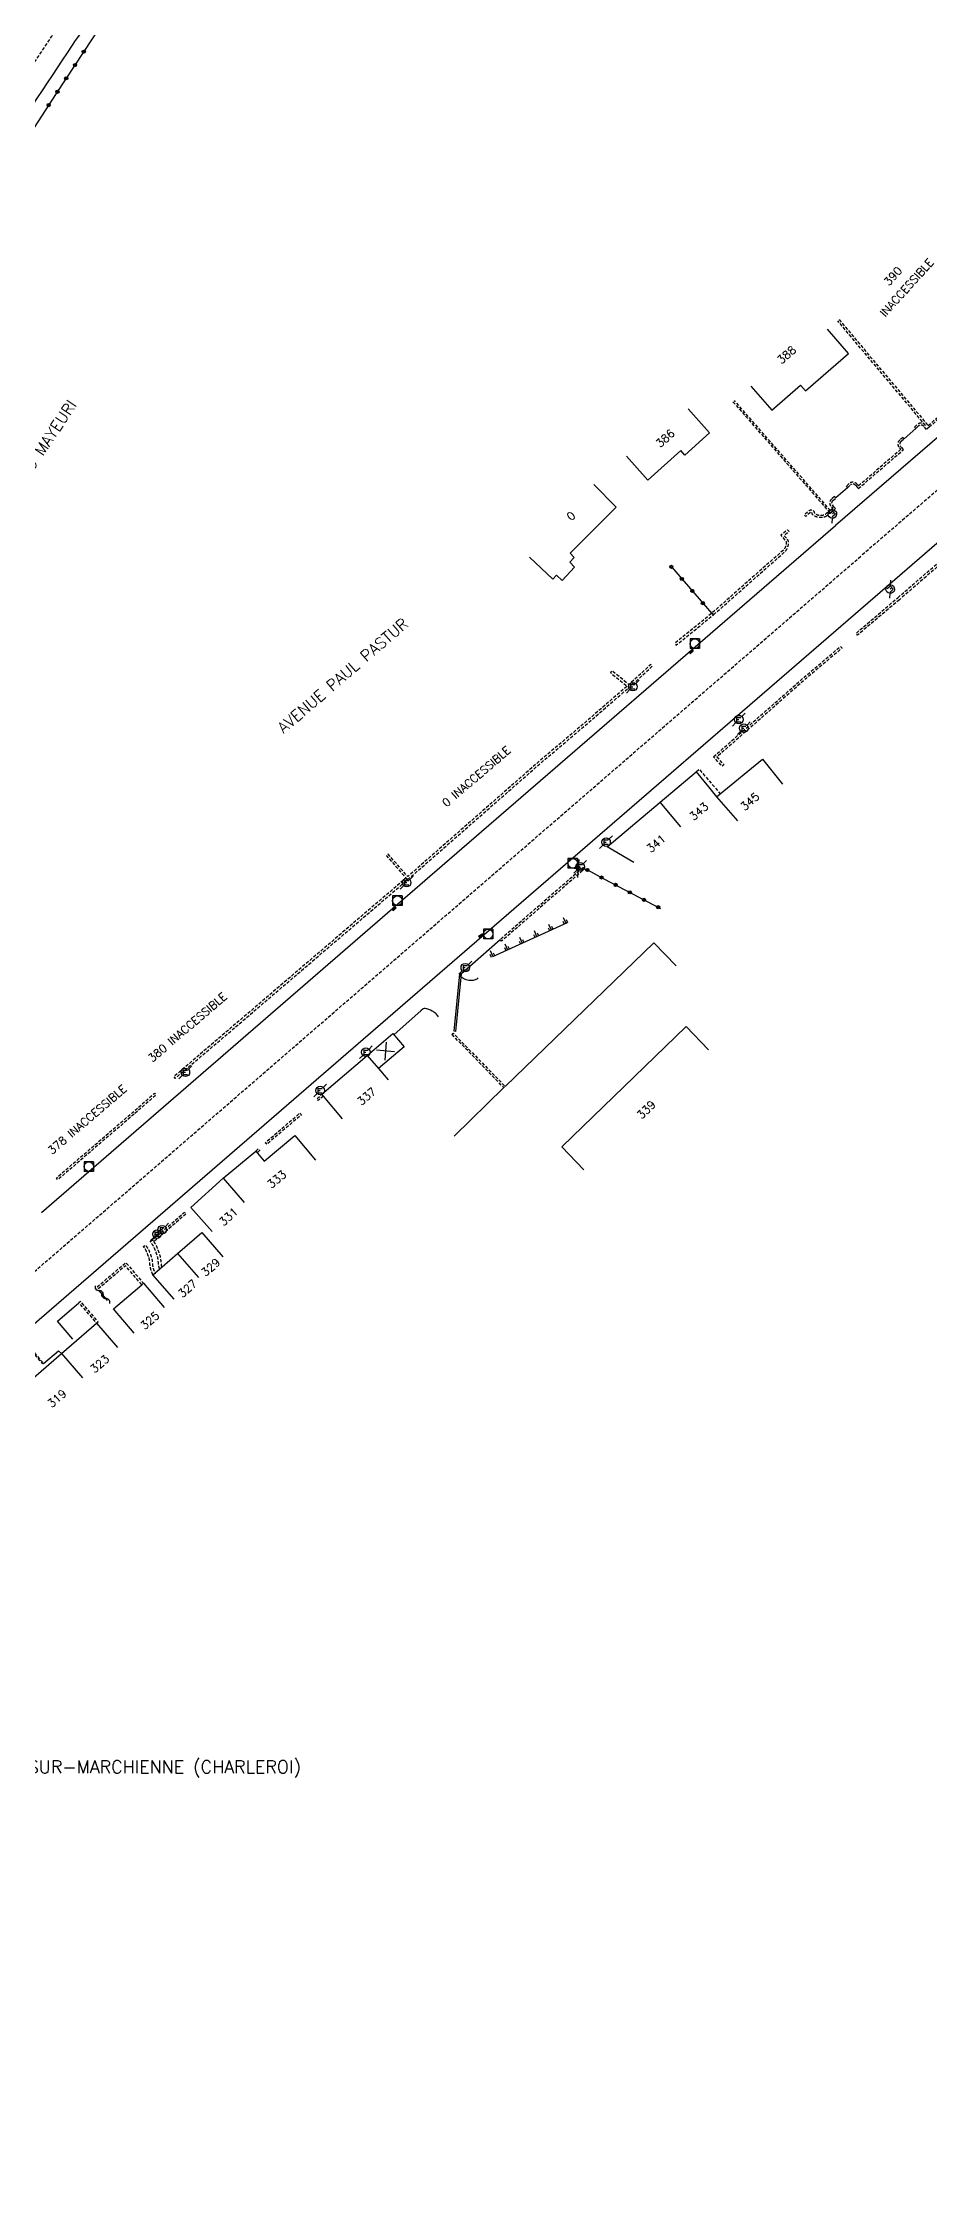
# Model space of a CAD drawing. Header units: millimetres. Extents: x 153000 to 154001, y 120000 to 121000.
# Drawn here: x 153528.8 to 153667.2, y 120447 to 120782.7 of the extents above; entities that cross this region are included whole.
import ezdxf
from ezdxf.enums import TextEntityAlignment as Align

# ---------------------------------------------------------------- set-up
doc = ezdxf.new("R2010")
doc.units = ezdxf.units.MM
doc.linetypes.add('DASHED', pattern=[0.75, 0.5, -0.25])
doc.layers.get('0').update_dxf_attribs({"linetype": 'CONTINUOUS'})
for name, color, linetype in [('W0001', 6, 'DASHED'), ('W0008', 7, 'CONTINUOUS'), ('W0017', 7, 'CONTINUOUS'), ('W0100', 7, 'CONTINUOUS'), ('W0112', 1, 'DASHED'), ('W0211', 2, 'CONTINUOUS'), ('W0310', 3, 'CONTINUOUS'), ('W0322', 7, 'CONTINUOUS'), ('W0334', 7, 'CONTINUOUS'), ('W0400', 7, 'CONTINUOUS'), ('W0420', 7, 'CONTINUOUS'), ('W0471', 7, 'CONTINUOUS'), ('W0980', 7, 'CONTINUOUS'), ('W0984', 7, 'CONTINUOUS'), ('W0989', 7, 'CONTINUOUS'), ('W0991', 7, 'CONTINUOUS'), ('W1102', 7, 'CONTINUOUS')]:
    doc.layers.add(name, color=color, linetype=linetype)
doc.styles.get("Standard").update_dxf_attribs({"font": 'romans.shx', "width": 0.85})

# ---------------------------------------------------------------- blocks, each defined once
blk = doc.blocks.new('T471')
for p, q in [((-0.333334, 0.333334), (-0.333334, -0.333334)), ((-0.333334, 0.333334), (0.333334, 0.333334)), ((-0.333334, 0), (0, 0)), ((0.500001, 0.500001), (1.000002, 1.000002)), ((-0.500001, -0.500001), (-1.000002, -1.000002)), ((-0.333334, -0.333334), (0.333334, -0.333334))]:
    blk.add_line(p, q)
blk.add_ellipse((0, 0), major_axis=(0.471405, 0.471405), ratio=1, start_param=5.4977871438, end_param=11.780972451)
blk = doc.blocks.new('T420')
for p, q in [((0.75, 0.75), (-0.75, 0.75)), ((-0.75, 0.75), (-0.75, -0.75)), ((0.75, 0.75), (0.75, -0.75)), ((0.75, -0.75), (-0.75, -0.75))]:
    blk.add_line(p, q)
blk.add_ellipse((0, 0), major_axis=(-0.53, 0.53), ratio=1, start_param=3.926991, end_param=10.210176)
blk = doc.blocks.new('T400')
for p, q in [((-0.15, 0.3), (0.15, 0.3)), ((-0.15, -0.25), (-0.15, 0.3)), ((-0.15, 0.15), (0.15, 0.15)), ((-0.15, 0), (0.15, 0)), ((0.15, 0.3), (0.15, -0.25)), ((-0.15, -0.15), (0.15, -0.15)), ((-0.15, -0.25), (-0.15, -0.3)), ((-0.15, -0.3), (0.15, -0.3)), ((0.15, -0.3), (0.15, -0.25))]:
    blk.add_line(p, q)
blk = doc.blocks.new('t991o')
at = {"color": 0, "linetype": 'Continuous'}
for p, q in [((-1, 1), (1, -1)), ((-1, -1), (1, 1))]:
    blk.add_line(p, q, dxfattribs=at)
blk = doc.blocks.new('t322o')
at = {"color": 0, "linetype": 'Continuous'}
for radius in [0.25, 0.15]:
    blk.add_circle((0, 0), radius, dxfattribs=at)
blk = doc.blocks.new('t211o')
at = {"color": 0, "linetype": 'Continuous'}
for p, q in [((-0.29, 0.5), (-0.29, 0)), ((0, 1), (0, 0)), ((0.29, 0.5), (0.29, 0))]:
    blk.add_line(p, q, dxfattribs=at)
blk = doc.blocks.new('t310o')
at = {"color": 0, "linetype": 'Continuous'}
for centre, start, end in [((-0.5, 0.38), 216.8699, 323.1304), ((0.5, -0.37), 36.8699, 143.1303)]:
    blk.add_arc(centre, 0.625, start, end, dxfattribs=at)

msp = doc.modelspace()

# ---------------------------------------------------------------- linework, layer by layer
at = {"layer": 'W0001', "flags": 128}
msp.add_lwpolyline([(153363.28, 120534.06), (153365.13, 120536.8, -0.00033), (153418.42, 120616.6, -0.000932), (153480.1, 120708.93, 0.001108), (153530.18, 120783.77, -0.000172), (153583.94, 120864.22, -0.000373), (153641.59, 120950.59, 0.000476), (153666.96, 120988.67, -0.000171), (153674.48, 121000, -0.000171)], format="xyb", dxfattribs=at)
at = {"layer": 'W0001'}
msp.add_lwpolyline([(154000, 120998.69), (153974.56, 120976.75), (153928.13, 120936.69), (153847.3, 120867.01), (153802.36, 120828.32), (153767.81, 120798.48), (153737.01, 120771.9), (153724.95, 120761.51), (153708.94, 120747.74), (153677.03, 120720.22), (153656.64, 120702.63)], dxfattribs=at)
at = {"layer": 'W0001', "flags": 128}
msp.add_lwpolyline([(153525.83, 120589.31), (153525.78, 120589.34), (153656.64, 120702.63)], dxfattribs=at)
at = {"layer": 'W0008', "flags": 128}
for points in [[(153360.37, 120536), (153362.24, 120538.72, -0.00033), (153415.53, 120618.52, -0.000932), (153477.22, 120710.87, 0.001108), (153527.29, 120785.7, -0.000172), (153581.06, 120866.14, -0.000373), (153638.71, 120952.52, 0.000476), (153664.06, 120990.59, -0.000142), (153670.32, 121000, -0.000142)], [(153596.79, 120636.68, -0.093932), (153596.29, 120636.36, -0.093932), (153595.7, 120636.24, -0.158028), (153594.2, 120636.72, -0.481042), (153594.17, 120637.35), (153600.21, 120642.69)]]:
    msp.add_lwpolyline(points, format="xyb", dxfattribs=at)
at = {"layer": 'W0008'}
for points in [[(153365.91, 120531.75), (153367.18, 120533.62, 0.000108), (153406.1, 120591.9, 0.000419), (153431.82, 120630.43, -0.000269), (153456.93, 120667.99, 0.000637), (153476.99, 120698.01, 0.001586), (153508.28, 120744.78, 0.001159), (153533.41, 120782.36, 0.000114), (153548.92, 120805.52, -0.000413), (153595.83, 120875.74, 0.000653), (153620.79, 120913.12, 0.000704), (153645.75, 120950.48, -0.000181), (153676.81, 120997.11, -0.000009), (153678.73, 121000, -0.000009)], [(153660.7, 120697.92), (153675.35, 120710.56, -0.257152), (153690.09, 120713.31), (153726.69, 120685.39), (153745.14, 120671.22), (153790.03, 120636.89), (153814.44, 120618.29), (153830.55, 120605.99), (153847.47, 120593.01, 0.048836), (153871.43, 120577.32, 0.080287), (153915.3, 120563.42), (153930.16, 120561.05), (153947.2, 120558.27), (153986.88, 120551.74), (153997.59, 120550.05), (154000, 120549.66)]]:
    msp.add_lwpolyline(points, format="xyb", dxfattribs=at)
msp.add_lwpolyline([(153992.01, 121000), (153970.5, 120981.45), (153924.08, 120941.4), (153843.25, 120871.71), (153798.31, 120833.03), (153763.75, 120803.18), (153732.95, 120776.61), (153720.9, 120766.22), (153704.89, 120752.45), (153672.98, 120724.92), (153652.59, 120707.33)], dxfattribs=at)
at = {"layer": 'W0008', "flags": 128}
for points in [[(153528.54, 120600.04), (153589.23, 120652.56), (153652.59, 120707.33)], [(153332.56, 120414.42), (153371.37, 120447.93), (153380.17, 120455.41), (153442.5, 120509.27), (153477.08, 120539.2), (153486.05, 120546.9), (153514.26, 120571.28), (153536.67, 120590.64), (153597.36, 120643.16), (153660.7, 120697.92)]]:
    msp.add_lwpolyline(points, dxfattribs=at)
at = {"layer": 'W0017', "flags": 128}
for points in [[(153600.98, 120619.72), (153624.23, 120642.13), (153627.7, 120638.53)], [(153593.02, 120611.96), (153600.78, 120619.53)], [(153533.44, 120580.22), (153531.04, 120583.06), (153534.4, 120585.9)], [(153528.88, 120576.44), (153531.21, 120578.44), (153531.71, 120578.01)]]:
    msp.add_lwpolyline(points, dxfattribs=at)
msp.add_lwpolyline([(153593.9, 120637.32), (153594.11, 120637.3), (153593.22, 120628.32), (153593.01, 120628.34)], close=True, dxfattribs=at)
msp.add_lwpolyline([(153590.59, 120630.6, 0.057767), (153590.14, 120631.1, 0.057767), (153589.58, 120631.49, 0.062939), (153588.48, 120631.91, 0.247219), (153588.17, 120631.84), (153587.84, 120631.55), (153583.67, 120627.83)], format="xyb", dxfattribs=at)
at = {"layer": 'W0100'}
msp.add_lwpolyline([(153639.34, 120729.09), (153642.62, 120725.34), (153647.13, 120729.28), (153647.93, 120728.38), (153654.63, 120734.23), (153651.34, 120737.99)], dxfattribs=at)
at = {"layer": 'W0100', "flags": 128}
for points in [[(153629.58, 120725.55), (153632.93, 120721.84), (153629.05, 120718.34), (153628.44, 120719.07), (153623.29, 120714.44), (153619.95, 120718.16)], [(153614.82, 120713.74), (153618.35, 120710.19), (153611.13, 120703.01), (153611.75, 120702.35), (153611.08, 120701.63), (153611.84, 120700.85), (153609.88, 120698.75), (153609, 120699.57), (153608.42, 120698.95), (153604.77, 120702.37)], [(153621.1, 120654.72), (153616.9, 120657.13), (153625.2, 120664.11), (153630.84, 120668.88), (153632.74, 120666.53), (153634, 120664.98), (153634.57, 120665.45), (153641.17, 120670.82), (153644.33, 120666.95)], [(153575.6, 120614.68), (153572.59, 120618.22), (153572.36, 120618.49), (153579.45, 120624.54), (153583.43, 120627.97), (153585.19, 120625.9), (153581.19, 120622.51)], [(153613.3, 120606.69), (153609.83, 120610.29), (153629.26, 120629.06), (153632.73, 120625.46)], [(153555.24, 120597.07), (153551.88, 120600.78), (153556.95, 120605.38), (153562.06, 120609.61), (153563.34, 120608.06), (153568.16, 120612.05), (153571.34, 120608.2)], [(153549.27, 120586.51), (153545.98, 120590.28), (153546.29, 120590.55), (153547.04, 120591.2), (153547.39, 120591.51), (153549.82, 120593.63), (153553.61, 120596.9), (153556.88, 120593.11)], [(153543.05, 120581.17), (153539.81, 120584.97), (153544.23, 120588.74), (153544.5, 120588.97), (153547.74, 120585.17)], [(153527.41, 120567.67), (153524.14, 120571.45), (153531.71, 120578.01), (153537.18, 120582.71), (153540.44, 120578.92)]]:
    msp.add_lwpolyline(points, dxfattribs=at)
msp.add_lwpolyline([(153612.14, 120653.69), (153612.34, 120653.46), (153612.75, 120653.82), (153612.55, 120654.05)], close=True, dxfattribs=at)
at = {"layer": 'W0112'}
for points in [[(153653.16, 120739.51), (153667.05, 120722.95), (153667.06, 120722.95), (153674.7, 120729.68), (153674.9, 120729.46), (153667.26, 120722.73), (153666.79, 120722.33), (153666.4, 120722.8, 0.45387), (153665.58, 120722.89), (153665.13, 120722.48), (153664.93, 120722.7), (153665.37, 120723.11, -0.448117), (153666.64, 120722.98), (153652.93, 120739.32)], [(153636.57, 120726.67), (153651.8, 120709.24), (153652.58, 120709.98), (153652.17, 120710.44, -0.45387), (153652.18, 120711.26), (153652.65, 120711.65), (153652.46, 120711.88), (153651.99, 120711.5, 0.448117), (153651.96, 120710.22), (153652.15, 120710.01), (153651.93, 120709.81), (153651.93, 120709.8), (153651.8, 120709.69), (153636.79, 120726.87)], [(153662.31, 120696.06), (153677.3, 120709.04, -0.333032), (153692.35, 120709.2), (153706.92, 120698.04), (153706.68, 120697.72), (153692.11, 120708.87, 0.33266), (153677.56, 120708.72), (153662.57, 120695.75)]]:
    msp.add_lwpolyline(points, format="xyb", dxfattribs=at)
msp.add_lwpolyline([(153656.19, 120713.53), (153655.99, 120713.75, 0.448117), (153654.73, 120713.89), (153654.28, 120713.47), (153654.49, 120713.25), (153654.93, 120713.67, -0.45387), (153655.76, 120713.57), (153656.15, 120713.1), (153663.23, 120719.21), (153662.81, 120719.66, -0.45387), (153662.83, 120720.49), (153663.3, 120720.88), (153663.11, 120721.11), (153662.64, 120720.72, 0.448117), (153662.6, 120719.45), (153662.8, 120719.24)], format="xyb", close=True, dxfattribs=at)
msp.add_lwpolyline([(153667.06, 120722.95), (153667.05, 120722.95)], dxfattribs=at)
at = {"layer": 'W0112', "flags": 128}
for points in [[(153633.54, 120693.4), (153644.68, 120703.24, 0.04942), (153644.83, 120703.4, 0.036378), (153644.99, 120703.65, 0.115766), (153645.26, 120704.62, 0.192666), (153645.06, 120705.2), (153644.56, 120705.77), (153645.33, 120706.42), (153645.09, 120706.69), (153644.05, 120705.81), (153644.79, 120704.97, -0.192666), (153644.91, 120704.63, -0.115766), (153644.68, 120703.82, -0.036378), (153644.55, 120703.62, -0.04942), (153644.45, 120703.51), (153633.31, 120693.67), (153633.26, 120693.62), (153627.5, 120688.93), (153627.72, 120688.66), (153633.54, 120693.4), (153633.32, 120693.67)], [(153547.04, 120591.2, -0.009417), (153546.95, 120591.44, -0.041329), (153546.89, 120591.66, -0.027098), (153546.81, 120592.38, 0.046486), (153546.69, 120593.13, 0.024647), (153546.55, 120593.59, 0.010538), (153546.23, 120594.41, 0.04001), (153545.97, 120594.9, 0.022603), (153545.56, 120595.51), (153545.92, 120595.76), (153550.9, 120600.06), (153551.13, 120599.79), (153546.13, 120595.46, 0.010478), (153545.92, 120595.76)], [(153545.98, 120590.28, -0.02405), (153545.69, 120590.99, -0.041329), (153545.58, 120591.43, -0.027098), (153545.47, 120592.29, 0.046486), (153545.4, 120592.79, 0.024647), (153545.29, 120593.13, 0.010538), (153544.99, 120593.9, 0.04001), (153544.84, 120594.21, 0.022603), (153544.49, 120594.71), (153544.81, 120594.94, -0.022603), (153545.17, 120594.41, -0.04001), (153545.36, 120594.05, -0.010538), (153545.66, 120593.27, -0.024647), (153545.77, 120592.89, -0.046486), (153545.87, 120592.32, 0.027098), (153545.96, 120591.5, 0.041329), (153546.06, 120591.13, 0.020309), (153546.29, 120590.55, 0.003739), (153546.34, 120590.45)], [(153547.39, 120591.51, -0.003191), (153547.36, 120591.58, -0.041329), (153547.32, 120591.73, -0.027098), (153547.24, 120592.41, 0.046486), (153547.11, 120593.23, 0.024647), (153546.95, 120593.74, 0.010538), (153546.63, 120594.57, 0.04001), (153546.35, 120595.13, 0.01159), (153546.13, 120595.46)]]:
    msp.add_lwpolyline(points, format="xyb", dxfattribs=at)
msp.add_lwpolyline([(153651.24, 120708.85, -0.116083), (153650.75, 120708.63, -0.088853), (153649.88, 120708.63, -0.101789), (153649.17, 120708.91, -0.219713), (153648.92, 120709.31, 0.595428), (153648.71, 120709.4), (153647.94, 120708.75), (153647.71, 120709.02), (153648.48, 120709.67, -0.595428), (153649.27, 120709.36, 0.219713), (153649.36, 120709.21, 0.101789), (153649.94, 120708.98, 0.088853), (153650.69, 120708.98, 0.116083), (153651.03, 120709.13, 0.08771), (153651.43, 120709.56), (153651.73, 120709.36, -0.08771)], format="xyb", close=True, dxfattribs=at)
for points in [[(153662.57, 120695.75), (153656.02, 120690.22), (153655.79, 120690.49), (153662.31, 120696.06)], [(153585.74, 120652), (153606.5, 120670.19), (153612, 120674.84), (153620.63, 120682.28), (153623.98, 120685.37), (153623.74, 120685.63), (153620.39, 120682.54), (153620.32, 120682.48), (153617.65, 120684.65), (153617.43, 120684.37), (153620.05, 120682.25), (153611.77, 120675.11), (153606.26, 120670.46), (153585.77, 120652.5), (153582.71, 120656), (153582.44, 120655.76), (153585.5, 120652.27), (153558.16, 120628.86), (153549.21, 120621.23), (153549.44, 120620.96), (153558.39, 120628.59), (153585.74, 120652), (153585.51, 120652.27)], [(153630.84, 120668.88), (153631.29, 120669.27), (153634.57, 120665.45)], [(153572.59, 120618.22), (153571.78, 120617.51), (153571.55, 120617.78), (153572.36, 120618.49)], [(153562.06, 120609.61), (153562.39, 120609.97), (153562.65, 120609.74), (153562.33, 120609.37)], [(153544.23, 120588.74), (153541.69, 120591.71), (153537.22, 120587.89), (153536.99, 120588.16), (153541.73, 120592.21), (153544.5, 120588.97)]]:
    msp.add_lwpolyline(points, dxfattribs=at)
for points in [[(153633.55, 120671.22), (153647.72, 120683.66), (153653.38, 120688.46), (153653.61, 120688.19), (153647.96, 120683.4), (153634.06, 120671.19), (153635.14, 120669.95), (153634.87, 120669.72)], [(153613.15, 120653.95), (153613.38, 120653.69), (153600.44, 120642.42), (153600.21, 120642.69)], [(153592.67, 120627.84), (153592.87, 120628.04), (153600.98, 120619.72), (153600.78, 120619.53)], [(153543.02, 120615.38), (153531.12, 120605.15), (153530.89, 120605.42), (153542.79, 120615.65), (153546.21, 120618.65), (153546.44, 120618.38)], [(153568.94, 120615.56), (153569.17, 120615.29), (153563.75, 120610.66), (153563.52, 120610.93)], [(153537.18, 120582.71), (153537.44, 120582.94), (153534.67, 120586.13), (153534.4, 120585.9)], [(153528.88, 120576.44), (153528.79, 120576.36), (153526.43, 120579.07), (153526.52, 120579.15)]]:
    msp.add_lwpolyline(points, close=True, dxfattribs=at)
at = {"layer": 'W0211', "flags": 128}
msp.add_lwpolyline([(153599.08, 120640.03), (153610.75, 120645.35)], dxfattribs=at)
at = {"layer": 'W0310', "flags": 128}
msp.add_lwpolyline([(153537.58, 120587.81), (153538.83, 120586.3)], dxfattribs=at)
at = {"layer": 'W0322'}
for points in [[(153539.29, 120787.64), (153530.86, 120774.81), (153522.26, 120761.56), (153513.83, 120748.53)], [(153626.95, 120700.88), (153633.26, 120693.62)]]:
    msp.add_lwpolyline(points, dxfattribs=at)
at = {"layer": 'W0322', "flags": 128}
for points in [[(153633.26, 120693.62), (153633.42, 120693.44)], [(153613.83, 120653.53), (153616.42, 120652.16), (153625.27, 120647.51)]]:
    msp.add_lwpolyline(points, dxfattribs=at)
at = {"layer": 'W0334'}
for points in [[(153665.13, 120722.48), (153663.3, 120720.88)], [(153654.49, 120713.25), (153652.65, 120711.65)]]:
    msp.add_lwpolyline(points, dxfattribs=at)
at = {"layer": 'W1102'}
for p, q in [((153628.42, 120660.29), (153625.2, 120664.11)), ((153634, 120664.98), (153637.27, 120661.2)), ((153579.45, 120624.54), (153581.19, 120622.51)), ((153581.19, 120622.51), (153582.7, 120620.74)), ((153556.95, 120605.38), (153560.23, 120601.6)), ((153549.82, 120593.63), (153553.1, 120589.85)), ((153531.71, 120578.01), (153534.97, 120574.22))]:
    msp.add_line(p, q, dxfattribs=at)

# ---------------------------------------------------------------- block references
at = {"layer": 'W0211', "rotation": 24.47972237844785}
for p in [(153610.46, 120645.21), (153603.63, 120642.1), (153605.91, 120643.14), (153608.18, 120644.17), (153599.08, 120640.03), (153601.35, 120641.07)]:
    msp.add_blockref('t211o', p, dxfattribs=at)
at = {"layer": 'W0310', "rotation": 309.6637700147687}
for p in [(153537.58, 120587.81), (153538.58, 120586.6)]:
    msp.add_blockref('t310o', p, dxfattribs=at)
at = {"layer": 'W0322'}
for p, rotation in [((153535.17, 120781.37), 236.718969650854), ((153532.43, 120777.19), 236.718969650854), ((153533.8, 120779.28), 236.718969650854), ((153531.05, 120775.1), 236.718969650854), ((153529.69, 120773.01), 237.002022356982), ((153626.95, 120700.88), 310.9877990067475), ((153628.59, 120698.99), 310.9877990067475), ((153630.23, 120697.1), 310.9877990067475), ((153631.87, 120695.22), 310.9877990067475), ((153613.83, 120653.53), 332.2526105000564), ((153616.04, 120652.36), 332.2526105000564), ((153618.25, 120651.2), 332.2526105000636), ((153620.46, 120650.03), 332.2526105000636), ((153622.68, 120648.87), 332.2526105000636), ((153624.89, 120647.71), 332.2526105000636)]:
    msp.add_blockref('t322o', p, dxfattribs=dict(at, rotation=rotation))
at = {"layer": 'W0400'}
for p, rotation in [((153630.05, 120687.64), 305.7941641075727), ((153583.63, 120647.5), 316.0827865356087), ((153597.21, 120643.26), 122.864355244425)]:
    msp.add_blockref('T400', p, dxfattribs=dict(at, rotation=rotation))
at = {"layer": 'W0420'}
for p in [(153630.62, 120688.88), (153611.55, 120654.57), (153584.16, 120648.73), (153598.34, 120643.54), (153535.96, 120607.2)]:
    msp.add_blockref('T420', p, dxfattribs=at)
at = {"layer": 'W0471', "rotation": 220.7875726704187}
for p in [(153652.1, 120709.14), (153661.14, 120697.41)]:
    msp.add_blockref('T471', p, dxfattribs=at)
at = {"layer": 'W0471'}
for p in [(153620.92, 120682.16), (153637.48, 120677.02), (153638.27, 120675.67), (153616.75, 120657.88), (153612.72, 120654.03), (153585.61, 120651.55), (153594.76, 120638.27), (153579.24, 120625.06), (153551.04, 120621.92), (153572.08, 120619.07), (153546.61, 120596.64), (153547.41, 120597.34)]:
    msp.add_blockref('T471', p, dxfattribs=at)
at = {"layer": 'W0991', "rotation": 41.1816615711298}
msp.add_blockref('t991o', (153612.44, 120653.76), dxfattribs=at)
at = {"layer": 'W0991', "extrusion": (0, 0, -1), "rotation": 319.704844959207}
msp.add_blockref('t991o', (-153582.3, 120625.24), dxfattribs=at)

# ---------------------------------------------------------------- texts
at = {"layer": 'W0980'}
msp.add_text('MONT-SUR-MARCHIENNE (CHARLEROI)', height=2, dxfattribs=at).set_placement((153543.05, 120513.29), align=Align.MIDDLE)
at = {"layer": 'W0984'}
msp.add_text('INACCESSIBLE', height=1.25, rotation=48.0376, dxfattribs=at).set_placement((153663.71, 120744.52), align=Align.MIDDLE)
at = {"layer": 'W0989'}
for s, rotation, p in [('RUE DU MAYEURI', 56.2541, (153527.88, 120718.35)), ('AVENUE PAUL PASTUR', 40.7642, (153575.63, 120683.91))]:
    msp.add_text(s, height=1.75, rotation=rotation, dxfattribs=at).set_placement(p, align=Align.MIDDLE)
at = {"layer": 'W0991'}
for s, rotation, p in [('390', 48.0376, (153661.56, 120746.29)), ('388', 41.1542, (153644.94, 120734)), ('386', 41.9496, (153625.99, 120720.97)), ('0', 41.9496, (153611.27, 120708.83)), ('0 INACCESSIBLE', 40.7545, (153596.49, 120668.14)), ('343', 40.1909, (153631.25, 120662.68)), ('345', 40.1909, (153639.22, 120664.22)), ('341', 40.1909, (153624.57, 120657.67)), ('380 INACCESSIBLE', 40.7545, (153551.36, 120628.96)), ('378 INACCESSIBLE', 40.7545, (153535.7, 120614.55)), ('337', 39.604, (153579.35, 120618.16)), ('339', 44.0077, (153623.02, 120616.08)), ('333', 39.604, (153565.31, 120605.21)), ('331', 42.1915, (153557.77, 120599.37)), ('329', 40.7545, (153554.98, 120591.47)), ('327', 40.7545, (153551.37, 120588.15)), ('325', 40.7545, (153545.48, 120583.16)), ('323', 40.66, (153537.66, 120576.38)), ('319', 40.66, (153530.98, 120570.98))]:
    msp.add_text(s, height=1.25, rotation=rotation, dxfattribs=at).set_placement(p, align=Align.MIDDLE)

doc.saveas('drawing.dxf')
